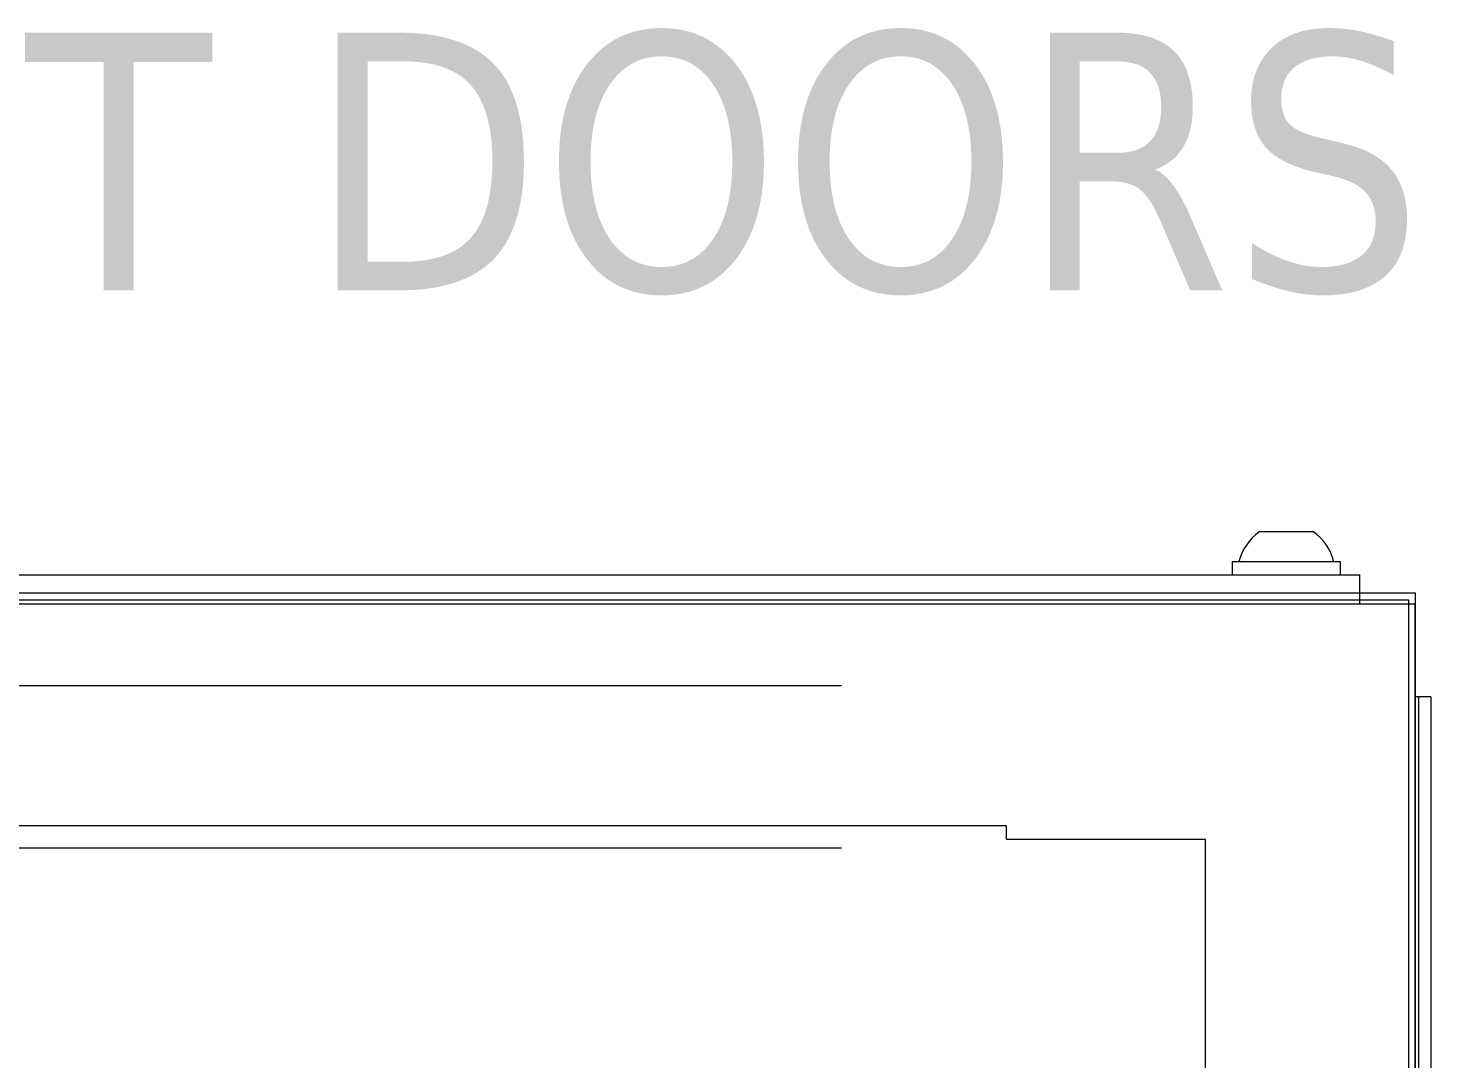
# Model space of a CAD drawing. Header units: millimetres. Extents: x 4962 to 7449, y 754 to 2938.
# Drawn here: x 7138.7 to 7449.3, y 2710.3 to 2938.4 of the extents above; entities that cross this region are included whole.
import ezdxf
from ezdxf.enums import TextEntityAlignment as Align

# ---------------------------------------------------------------- set-up
doc = ezdxf.new("R2010")
doc.units = ezdxf.units.MM
doc.layers.add('000-PI-Oprema', color=30, linetype='Continuous', lineweight=5)
doc.layers.add('0_1', color=7, linetype='Continuous', lineweight=0)
doc.layers.add('000-PI-ORMAR', color=2, linetype='Continuous')
doc.styles.add('Tahoma', font='tahoma.ttf')

msp = doc.modelspace()

# ---------------------------------------------------------------- linework, layer by layer
at = {"layer": '000-PI-Oprema', "color": 0, "linetype": 'ByBlock', "lineweight": 0, "ltscale": 0.25}
for p, q in [((6780.78, 2792.94), (7318.78, 2792.94)), ((7318.78, 2756.94), (6780.78, 2756.94))]:
    msp.add_line(p, q, dxfattribs=at)
at = {"layer": '000-PI-ORMAR', "color": 0, "linetype": 'ByBlock', "lineweight": 0}
for p, q in [((7423.27, 2826.89), (7411.27, 2826.89)), ((7429.27, 2820.29), (7405.27, 2820.29)), ((7405.27, 2820.29), (7405.27, 2817.39)), ((7429.27, 2817.39), (7429.27, 2820.29)), ((6666.02, 2817.39), (7433.52, 2817.39)), ((7433.52, 2810.89), (7433.52, 2817.39)), ((7445.78, 2810.89), (6653.78, 2810.89)), ((6666.02, 2813.39), (7433.52, 2813.39)), ((6666.02, 2811.89), (7433.52, 2811.89)), ((7433.52, 2813.39), (7445.77, 2813.39)), ((7433.52, 2811.89), (7444.27, 2811.89)), ((7444.27, 2811.89), (7444.27, 2810.89)), ((7444.27, 2810.89), (7444.27, 826.39)), ((7445.77, 2813.39), (7445.77, 2810.89)), ((7445.77, 2810.89), (7445.77, 826.39)), ((7445.78, 826.39), (7445.78, 2810.89)), ((7446.55, 2790.39), (7446.55, 839.39)), ((7449.27, 2790.39), (7449.27, 839.39))]:
    msp.add_line(p, q, dxfattribs=at)
at = {"layer": '000-PI-ORMAR', "color": 0, "linetype": 'ByBlock', "lineweight": 0, "ltscale": 0.25}
msp.add_line((7449.27, 2790.39), (7445.78, 2790.39), dxfattribs=at)
at = {"layer": '000-PI-ORMAR', "color": 18, "linetype": 'ByBlock', "lineweight": 0, "true_color": 0x000000}
for p, q in [((7355.27, 2761.89), (6744.27, 2761.89)), ((7355.27, 2758.89), (7355.27, 2761.89)), ((7355.27, 2758.89), (7399.27, 2758.89)), ((7399.27, 2758.89), (7399.27, 868.89))]:
    msp.add_line(p, q, dxfattribs=at)
at = {"layer": '000-PI-ORMAR', "color": 0, "linetype": 'ByBlock', "lineweight": 0}
for centre, start, end in [((7417.67, 2817.69), 124.8208, 166.6054), ((7416.88, 2817.69), 13.3946, 55.1792)]:
    msp.add_arc(centre, 11.2, start, end, dxfattribs=at)

# ---------------------------------------------------------------- texts
at = {"layer": '0_1', "color": 0, "linetype": 'ByBlock', "lineweight": 0, "style": 'Tahoma'}
msp.add_text('VISTA POSTERIORE SENZA PORTE /   REAR VIEW WITHOUT DOORS', height=57, dxfattribs=at).set_placement((6329.39, 2908.85), align=Align.MIDDLE_CENTER)

doc.saveas('drawing.dxf')
